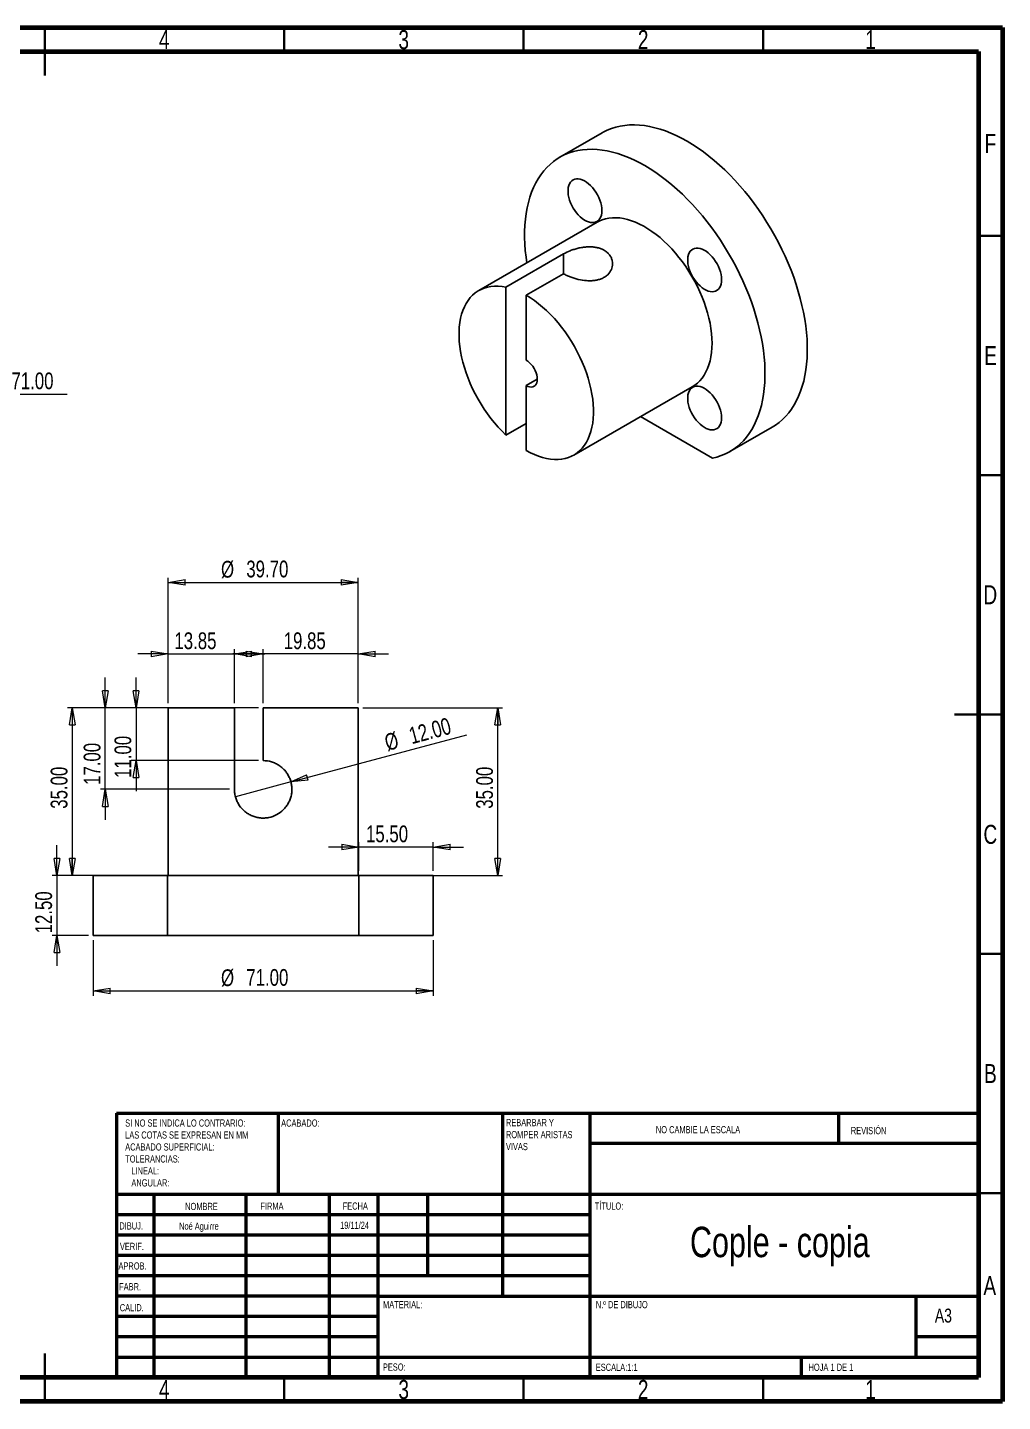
# Model space of a CAD drawing. Header units: millimetres. Extents: x 15 to 415, y 5 to 292.
# Drawn here: x 211.4 to 415, y 5 to 292 of the extents above; entities that cross this region are included whole.
import ezdxf

# ---------------------------------------------------------------- set-up
doc = ezdxf.new("R2010")
doc.units = ezdxf.units.MM
doc.styles.add('SLDTEXTSTYLE0', font='TXT', dxfattribs={"width": 0.75})
doc.styles.add('SLDTEXTSTYLE1', font='TXT', dxfattribs={"width": 0.681818})
doc.dimstyles.new('SLDDIMSTYLE0', dxfattribs={"dimtxt": 3.5, "dimasz": 3.556, "dimexe": 0, "dimexo": 0.0625, "dimgap": 0.875, "dimtad": 1, "dimrnd": 1e-09, "dimzin": 4, "dimdsep": 46, "dimtxsty": 'SLDTEXTSTYLE0', "dimblk1": 'NONE', "dimblk2": 'CLOSED', "dimsah": 1, "dimcen": 0, "dimadec": 0, "dimazin": 1, "dimtfac": 1, "dimtmove": 0, "dimatfit": 3, "dimldrblk": 'NONE', "dimfxl": 1, "dimfrac": 2, "dimtolj": 1, "dimtzin": 12, "dimarcsym": 0})
doc.dimstyles.new('SLDDIMSTYLE3', dxfattribs={"dimtxt": 3.5, "dimasz": 3.556, "dimexe": 0, "dimexo": 0.0625, "dimgap": 0.875, "dimtad": 1, "dimrnd": 1e-09, "dimzin": 4, "dimdsep": 46, "dimtxsty": 'SLDTEXTSTYLE0', "dimblk1": 'CLOSED', "dimblk2": 'CLOSED', "dimsah": 1, "dimcen": 0.09, "dimadec": 0, "dimazin": 1, "dimtfac": 1, "dimtofl": 0, "dimtmove": 0, "dimatfit": 3, "dimldrblk": 'CLOSED', "dimfxl": 1, "dimfrac": 2, "dimtolj": 1, "dimtzin": 12, "dimarcsym": 0})
doc.dimstyles.new('SLDDIMSTYLE4', dxfattribs={"dimtxt": 3.5, "dimasz": 3.556, "dimexe": 0, "dimexo": 0.0625, "dimgap": 0.875, "dimtad": 1, "dimrnd": 1e-09, "dimzin": 4, "dimdsep": 46, "dimtxsty": 'SLDTEXTSTYLE0', "dimblk1": 'CLOSED', "dimblk2": 'CLOSED', "dimsah": 1, "dimcen": 0.09, "dimadec": 0, "dimazin": 1, "dimtfac": 1, "dimtmove": 0, "dimatfit": 0, "dimldrblk": 'CLOSED', "dimfxl": 1, "dimfrac": 2, "dimtolj": 1, "dimtzin": 12, "dimarcsym": 0})
doc.dimstyles.new('SLDDIMSTYLE5', dxfattribs={"dimtxt": 3.5, "dimasz": 3.556, "dimexe": 0, "dimexo": 0.0625, "dimgap": 0.875, "dimtad": 1, "dimrnd": 1e-09, "dimzin": 12, "dimdsep": 46, "dimtxsty": 'SLDTEXTSTYLE0', "dimblk1": 'CLOSED', "dimblk2": 'CLOSED', "dimsah": 1, "dimcen": 0.09, "dimadec": 0, "dimazin": 3, "dimtfac": 1, "dimtmove": 0, "dimatfit": 0, "dimldrblk": 'CLOSED', "dimfxl": 1, "dimfrac": 2, "dimtolj": 1, "dimtzin": 12, "dimarcsym": 0})

# ---------------------------------------------------------------- blocks, each defined once
blk = doc.blocks.new('_Closed')
at = {"color": 0, "linetype": 'ByBlock', "lineweight": -2}
for p, q in [((-1, 0.166667), (0, 0)), ((-1, 0.166667), (-1, -0.166667)), ((0, 0), (-1, -0.166667)), ((0, 0), (-1, 0))]:
    blk.add_line(p, q, dxfattribs=at)
blk = doc.blocks.new('_D_4')
at = {"color": 7, "linetype": 'Continuous', "lineweight": 0}
for q in [(118.72, 215.38), (219.69, 215.38)]:
    blk.add_line((189.72, 215.38), q, dxfattribs=at)
at = {"color": 7, "linetype": 'Continuous', "lineweight": 18, "xscale": 3.556, "yscale": 3.556, "rotation": 180}
blk.add_blockref('_Closed', (189.72, 215.38, -16.25), dxfattribs=at)
at = {"color": 7, "linetype": 'Continuous', "lineweight": 18, "char_height": 3.5, "attachment_point": 1, "style": 'SLDTEXTSTYLE0'}
for s, insert in [('%%c', (202.77, 219.89)), ('71.00', (208.05, 219.94))]:
    blk.add_mtext(s, dxfattribs=dict(at, insert=insert))
blk = doc.blocks.new('_None')
blk = doc.blocks.new('_D_6')
at = {"color": 7, "linetype": 'Continuous', "lineweight": 0}
for q in [(303.16, 144.27), (254.82, 131.31)]:
    blk.add_line((266.41, 134.42), q, dxfattribs=at)
at = {"color": 7, "linetype": 'Continuous', "lineweight": 18, "xscale": 3.556, "yscale": 3.556, "rotation": 195}
blk.add_blockref('_Closed', (266.41, 134.42, 3.08), dxfattribs=at)
at = {"color": 7, "linetype": 'Continuous', "lineweight": 18, "char_height": 3.5, "attachment_point": 1, "rotation": 15, "style": 'SLDTEXTSTYLE0'}
for s, insert in [('12.00', (290.74, 145.66)), ('%%c', (285.65, 144.24))]:
    blk.add_mtext(s, dxfattribs=dict(at, insert=insert))
blk = doc.blocks.new('_D_7')
at = {"color": 7, "linetype": 'Continuous', "lineweight": 0}
for p, q in [((281.46, 149.87), (310.6, 149.87)), ((309.6, 114.87), (309.6, 149.87)), ((284.29, 114.87), (310.6, 114.87))]:
    blk.add_line(p, q, dxfattribs=at)
at = {"color": 7, "linetype": 'Continuous', "lineweight": 18, "xscale": 3.556, "yscale": 3.556}
for p, rotation in [((309.6, 149.87, 3.08), 90), ((309.6, 114.87, 3.08), 270)]:
    blk.add_blockref('_Closed', p, dxfattribs=dict(at, rotation=rotation))
at = {"color": 7, "linetype": 'Continuous', "lineweight": 18, "insert": (305.09, 128.81), "char_height": 3.5, "attachment_point": 1, "rotation": 90, "style": 'SLDTEXTSTYLE0'}
blk.add_mtext('35.00', dxfattribs=at)
blk = doc.blocks.new('_D_8')
at = {"color": 7, "linetype": 'Continuous', "lineweight": 0}
for p, q in [((234.08, 149.87), (234.08, 156.22)), ((259.61, 149.87), (233.08, 149.87)), ((234.08, 149.87), (234.08, 138.87)), ((259.61, 138.87), (233.08, 138.87)), ((234.08, 138.87), (234.08, 132.52))]:
    blk.add_line(p, q, dxfattribs=at)
at = {"color": 7, "linetype": 'Continuous', "lineweight": 18, "xscale": 3.556, "yscale": 3.556}
for p, rotation in [((234.08, 149.87, 3.08), 270), ((234.08, 138.87, 3.08), 90)]:
    blk.add_blockref('_Closed', p, dxfattribs=dict(at, rotation=rotation))
at = {"color": 7, "linetype": 'Continuous', "lineweight": 18, "insert": (229.57, 135.26), "char_height": 3.5, "attachment_point": 1, "rotation": 90, "style": 'SLDTEXTSTYLE0'}
blk.add_mtext('11.00', dxfattribs=at)
blk = doc.blocks.new('_D_9')
at = {"color": 7, "linetype": 'Continuous', "lineweight": 0}
for p, q in [((227.65, 149.87), (227.65, 156.22)), ((253.61, 149.87), (226.65, 149.87)), ((227.65, 132.87), (227.65, 149.87)), ((253.61, 132.87), (226.65, 132.87)), ((227.65, 132.87), (227.65, 126.52))]:
    blk.add_line(p, q, dxfattribs=at)
at = {"color": 7, "linetype": 'Continuous', "lineweight": 18, "xscale": 3.556, "yscale": 3.556}
for p, rotation in [((227.65, 149.87, 3.08), 270), ((227.65, 132.87, 3.08), 90)]:
    blk.add_blockref('_Closed', p, dxfattribs=dict(at, rotation=rotation))
at = {"color": 7, "linetype": 'Continuous', "lineweight": 18, "insert": (223.13, 133.79), "char_height": 3.5, "attachment_point": 1, "rotation": 90, "style": 'SLDTEXTSTYLE0'}
blk.add_mtext('17.00', dxfattribs=at)
blk = doc.blocks.new('_D_10')
at = {"color": 7, "linetype": 'Continuous', "lineweight": 0}
for p, q in [((239.76, 149.87), (219.75, 149.87)), ((220.75, 149.87), (220.75, 114.87)), ((236.94, 114.87), (219.75, 114.87))]:
    blk.add_line(p, q, dxfattribs=at)
at = {"color": 7, "linetype": 'Continuous', "lineweight": 18, "xscale": 3.556, "yscale": 3.556}
for p, rotation in [((220.75, 149.87, 3.08), 90), ((220.75, 114.87, 3.08), 270)]:
    blk.add_blockref('_Closed', p, dxfattribs=dict(at, rotation=rotation))
at = {"color": 7, "linetype": 'Continuous', "lineweight": 18, "insert": (216.24, 128.81), "char_height": 3.5, "attachment_point": 1, "rotation": 90, "style": 'SLDTEXTSTYLE0'}
blk.add_mtext('35.00', dxfattribs=at)
blk = doc.blocks.new('_D_11')
at = {"color": 7, "linetype": 'Continuous', "lineweight": 0}
for p, q in [((240.76, 161.14), (234.41, 161.14)), ((240.76, 150.87), (240.76, 162.14)), ((240.76, 161.14), (254.61, 161.14)), ((254.61, 150.87), (254.61, 162.14)), ((254.61, 161.14), (260.96, 161.14))]:
    blk.add_line(p, q, dxfattribs=at)
at = {"color": 7, "linetype": 'Continuous', "lineweight": 18, "xscale": 3.556, "yscale": 3.556}
blk.add_blockref('_Closed', (240.76, 161.14, 3.08), dxfattribs=at)
at = {"color": 7, "linetype": 'Continuous', "lineweight": 18, "xscale": 3.556, "yscale": 3.556, "rotation": 180}
blk.add_blockref('_Closed', (254.61, 161.14, 3.08), dxfattribs=at)
at = {"color": 7, "linetype": 'Continuous', "lineweight": 18, "insert": (242.08, 165.65), "char_height": 3.5, "attachment_point": 1, "style": 'SLDTEXTSTYLE0'}
blk.add_mtext('13.85', dxfattribs=at)
blk = doc.blocks.new('_D_12')
at = {"color": 7, "linetype": 'Continuous', "lineweight": 0}
for p, q in [((260.61, 161.14), (254.26, 161.14)), ((260.61, 150.87), (260.61, 162.14)), ((280.46, 161.14), (260.61, 161.14)), ((280.46, 150.87), (280.46, 162.14)), ((280.46, 161.14), (286.81, 161.14))]:
    blk.add_line(p, q, dxfattribs=at)
at = {"color": 7, "linetype": 'Continuous', "lineweight": 18, "xscale": 3.556, "yscale": 3.556}
blk.add_blockref('_Closed', (260.61, 161.14, 3.08), dxfattribs=at)
at = {"color": 7, "linetype": 'Continuous', "lineweight": 18, "xscale": 3.556, "yscale": 3.556, "rotation": 180}
blk.add_blockref('_Closed', (280.46, 161.14, 3.08), dxfattribs=at)
at = {"color": 7, "linetype": 'Continuous', "lineweight": 18, "insert": (264.9, 165.65), "char_height": 3.5, "attachment_point": 1, "style": 'SLDTEXTSTYLE0'}
blk.add_mtext('19.85', dxfattribs=at)
blk = doc.blocks.new('_D_13')
at = {"color": 7, "linetype": 'Continuous', "lineweight": 0}
for p, q in [((240.76, 150.87), (240.76, 177.08)), ((240.76, 176.08), (280.46, 176.08)), ((280.46, 150.87), (280.46, 177.08))]:
    blk.add_line(p, q, dxfattribs=at)
at = {"color": 7, "linetype": 'Continuous', "lineweight": 18, "xscale": 3.556, "yscale": 3.556, "rotation": 180}
blk.add_blockref('_Closed', (240.76, 176.08, 3.08), dxfattribs=at)
at = {"color": 7, "linetype": 'Continuous', "lineweight": 18, "xscale": 3.556, "yscale": 3.556}
blk.add_blockref('_Closed', (280.46, 176.08, 3.08), dxfattribs=at)
at = {"color": 7, "linetype": 'Continuous', "lineweight": 18, "char_height": 3.5, "attachment_point": 1, "style": 'SLDTEXTSTYLE0'}
for s, insert in [('%%c', (251.81, 180.59)), ('39.70', (257.09, 180.64))]:
    blk.add_mtext(s, dxfattribs=dict(at, insert=insert))
blk = doc.blocks.new('_D_14')
at = {"color": 7, "linetype": 'Continuous', "lineweight": 0}
for p, q in [((225.11, 101.37), (225.11, 89.76)), ((296.11, 101.37), (296.11, 89.76)), ((225.11, 90.76), (296.11, 90.76))]:
    blk.add_line(p, q, dxfattribs=at)
at = {"color": 7, "linetype": 'Continuous', "lineweight": 18, "xscale": 3.556, "yscale": 3.556, "rotation": 180}
blk.add_blockref('_Closed', (225.11, 90.76, 3.08), dxfattribs=at)
at = {"color": 7, "linetype": 'Continuous', "lineweight": 18, "xscale": 3.556, "yscale": 3.556}
blk.add_blockref('_Closed', (296.11, 90.76, 3.08), dxfattribs=at)
at = {"color": 7, "linetype": 'Continuous', "lineweight": 18, "char_height": 3.5, "attachment_point": 1, "style": 'SLDTEXTSTYLE0'}
for s, insert in [('%%c', (251.81, 95.27)), ('71.00', (257.09, 95.33))]:
    blk.add_mtext(s, dxfattribs=dict(at, insert=insert))
blk = doc.blocks.new('_D_15')
at = {"color": 7, "linetype": 'Continuous', "lineweight": 0}
for p, q in [((217.53, 114.87), (217.53, 121.22)), ((224.11, 114.87), (216.53, 114.87)), ((217.53, 114.87), (217.53, 102.37)), ((224.11, 102.37), (216.53, 102.37)), ((217.53, 102.37), (217.53, 96.02))]:
    blk.add_line(p, q, dxfattribs=at)
at = {"color": 7, "linetype": 'Continuous', "lineweight": 18, "xscale": 3.556, "yscale": 3.556}
for p, rotation in [((217.53, 114.87, 3.08), 270), ((217.53, 102.37, 3.08), 90)]:
    blk.add_blockref('_Closed', p, dxfattribs=dict(at, rotation=rotation))
at = {"color": 7, "linetype": 'Continuous', "lineweight": 18, "insert": (213.02, 102.78), "char_height": 3.5, "attachment_point": 1, "rotation": 90, "style": 'SLDTEXTSTYLE0'}
blk.add_mtext('12.50', dxfattribs=at)
blk = doc.blocks.new('_D_16')
at = {"color": 7, "linetype": 'Continuous', "lineweight": 0}
for p, q in [((280.61, 120.81), (274.26, 120.81)), ((280.61, 115.87), (280.61, 121.81)), ((296.11, 120.81), (280.61, 120.81)), ((296.11, 115.87), (296.11, 121.81)), ((296.11, 120.81), (302.46, 120.81))]:
    blk.add_line(p, q, dxfattribs=at)
at = {"color": 7, "linetype": 'Continuous', "lineweight": 18, "xscale": 3.556, "yscale": 3.556}
for p, rotation in [((280.61, 120.81, 3.08), 360), ((296.11, 120.81, 3.08), 180)]:
    blk.add_blockref('_Closed', p, dxfattribs=dict(at, rotation=rotation))
at = {"color": 7, "linetype": 'Continuous', "lineweight": 18, "insert": (282.09, 125.32), "char_height": 3.5, "attachment_point": 1, "style": 'SLDTEXTSTYLE0'}
blk.add_mtext('15.50', dxfattribs=at)

msp = doc.modelspace()

# ---------------------------------------------------------------- linework, layer by layer
at = {"color": 7, "linetype": 'Continuous', "lineweight": 70}
for p, q in [((15, 292), (415, 292)), ((415, 292), (415, 5)), ((20, 287), (410, 287)), ((410, 287), (410, 10)), ((410, 10), (20, 10)), ((415, 5), (15, 5))]:
    msp.add_line(p, q, dxfattribs=at)
at = {"color": 7, "linetype": 'Continuous', "lineweight": 35}
for p, q in [((215, 292), (215, 282)), ((215, 287), (215, 292)), ((265, 287), (265, 292)), ((315, 287), (315, 292)), ((365, 287), (365, 292)), ((410, 248.5), (415, 248.5)), ((410, 198.5), (415, 198.5)), ((415, 148.5), (405, 148.5)), ((410, 148.5), (415, 148.5)), ((410, 98.5), (415, 98.5)), ((410, 48.5), (415, 48.5)), ((215, 5), (215, 15)), ((215, 10), (215, 5)), ((265, 10), (265, 5)), ((315, 10), (315, 5)), ((365, 10), (365, 5))]:
    msp.add_line(p, q, dxfattribs=at)
at = {"color": 7, "linetype": 'Continuous', "lineweight": 25}
for p, q in [((331.391, 270), (322.552, 264.897)), ((330.376, 251.344), (305.628, 237.056)), ((311.309, 237.765), (323.33, 244.704)), ((323.33, 240.564), (323.33, 244.704)), ((323.33, 240.564), (315.552, 236.074)), ((311.309, 206.864), (311.309, 237.765)), ((315.552, 222.519), (315.552, 236.074)), ((315.552, 217.212), (317.85, 218.538)), ((315.552, 203.657), (315.552, 217.212)), ((325.476, 202.674), (350.225, 216.961)), ((354.443, 202.039), (339.409, 210.718)), ((315.552, 209.314), (311.309, 206.864)), ((358.049, 203.408), (366.888, 208.51)), ((240.764, 149.866), (240.764, 114.866)), ((240.764, 149.866), (254.614, 149.866)), ((254.614, 132.866), (254.614, 149.866)), ((260.614, 149.866), (260.614, 138.866)), ((260.614, 149.866), (280.464, 149.866)), ((280.464, 114.866), (280.464, 149.866)), ((225.114, 114.866), (225.114, 102.366)), ((225.114, 114.866), (240.614, 114.866)), ((240.614, 102.366), (240.614, 114.866)), ((280.614, 114.866), (240.614, 114.866)), ((280.614, 102.366), (280.614, 114.866)), ((280.614, 114.866), (296.114, 114.866)), ((296.114, 102.366), (296.114, 114.866)), ((240.614, 102.366), (225.114, 102.366)), ((280.614, 102.366), (240.614, 102.366)), ((296.114, 102.366), (280.614, 102.366))]:
    msp.add_line(p, q, dxfattribs=at)
at = {"color": 7, "linetype": 'Continuous', "lineweight": 50}
for p, q in [((230, 65.25), (410, 65.25)), ((230, 65.25), (230, 10)), ((263.8, 48.25), (263.8, 65.25)), ((310.6, 65.25), (310.6, 27)), ((328.8, 65.25), (328.8, 10)), ((380.8, 58.875), (380.8, 65.25)), ((410, 58.875), (328.8, 58.875)), ((410, 48.25), (230, 48.25)), ((237.8, 48.25), (237.8, 10)), ((256.991, 48.25), (256.991, 10)), ((274.399, 48.25), (274.399, 10)), ((284.6, 10), (284.6, 48.25)), ((295, 31.25), (295, 48.25)), ((328.8, 44), (230, 44)), ((328.8, 39.75), (230, 39.75)), ((328.8, 35.5), (230, 35.5)), ((328.8, 31.25), (230, 31.25)), ((284.6, 27), (230, 27)), ((284.6, 27), (410, 27)), ((397, 14.25), (397, 27)), ((284.6, 22.75), (230, 22.75)), ((284.6, 18.5), (230, 18.5)), ((410, 18.5), (397, 18.5)), ((230, 14.25), (410, 14.25)), ((373, 10), (373, 14.25))]:
    msp.add_line(p, q, dxfattribs=at)
at = {"color": 7, "linetype": 'Continuous', "lineweight": 25, "flags": 128}
for points in [[(331.391, 270), (331.629, 270.133), (332.463, 270.548), (333.332, 270.898), (334.234, 271.183), (335.166, 271.403), (336.127, 271.555), (337.115, 271.642), (338.128, 271.661), (339.163, 271.614), (340.219, 271.5), (341.293, 271.319), (342.384, 271.073), (343.489, 270.76), (344.605, 270.383), (345.73, 269.942), (346.863, 269.437), (348, 268.87), (349.14, 268.242), (350.279, 267.554), (351.416, 266.808), (352.549, 266.005), (353.674, 265.147), (354.79, 264.236), (355.895, 263.273), (356.986, 262.26), (358.06, 261.201), (359.116, 260.095), (360.151, 258.947), (361.164, 257.758), (362.152, 256.532), (363.113, 255.269), (364.045, 253.973), (364.947, 252.647), (365.816, 251.294), (366.65, 249.916), (367.449, 248.515), (368.21, 247.096), (368.931, 245.66), (369.612, 244.211), (370.25, 242.752), (370.845, 241.286), (371.395, 239.816), (371.899, 238.344), (372.356, 236.875), (372.766, 235.41), (373.126, 233.953), (373.438, 232.507), (373.699, 231.075), (373.909, 229.66), (374.068, 228.264), (374.176, 226.892), (374.233, 225.545), (374.237, 224.226), (374.19, 222.938), (374.092, 221.683), (373.941, 220.465), (373.74, 219.286), (373.488, 218.148), (373.185, 217.053), (372.834, 216.004), (372.433, 215.003), (371.984, 214.053), (371.488, 213.154), (370.946, 212.309), (370.359, 211.519), (369.729, 210.787), (369.055, 210.113), (368.341, 209.499), (367.587, 208.947), (366.888, 208.51)], [(354.443, 202.039), (355.37, 202.27), (356.266, 202.567), (357.129, 202.929), (357.957, 203.355), (358.749, 203.845), (359.502, 204.397), (360.217, 205.01), (360.89, 205.684), (361.52, 206.416), (362.107, 207.206), (362.649, 208.051), (363.145, 208.95), (363.594, 209.901), (363.995, 210.902), (364.347, 211.951), (364.649, 213.045), (364.901, 214.183), (365.102, 215.363), (365.253, 216.581), (365.351, 217.835), (365.399, 219.123), (365.394, 220.442), (365.338, 221.789), (365.23, 223.162), (365.07, 224.557), (364.86, 225.972), (364.599, 227.404), (364.287, 228.85), (363.927, 230.307), (363.517, 231.772), (363.06, 233.242), (362.556, 234.713), (362.006, 236.184), (361.411, 237.65), (360.773, 239.109), (360.092, 240.558), (359.371, 241.993), (358.61, 243.413), (357.812, 244.813), (356.977, 246.191), (356.108, 247.545), (355.207, 248.871), (354.274, 250.166), (353.313, 251.429), (352.325, 252.656), (351.313, 253.845), (350.277, 254.993), (349.221, 256.098), (348.147, 257.158), (347.056, 258.17), (345.952, 259.133), (344.836, 260.045), (343.71, 260.903), (342.577, 261.706), (341.44, 262.452), (340.301, 263.14), (339.161, 263.768), (338.024, 264.335), (336.891, 264.839), (335.766, 265.281), (334.65, 265.658), (333.545, 265.97), (332.455, 266.217), (331.38, 266.397), (330.324, 266.511), (329.289, 266.559), (328.276, 266.539), (327.288, 266.453), (326.327, 266.3), (325.395, 266.081), (324.493, 265.796), (323.624, 265.446), (322.79, 265.031), (321.991, 264.552), (321.231, 264.011), (320.509, 263.408), (319.829, 262.745), (319.19, 262.023), (318.595, 261.244), (318.045, 260.409), (317.541, 259.519), (317.084, 258.577), (316.675, 257.585), (316.314, 256.545), (316.003, 255.458), (315.742, 254.328), (315.531, 253.156), (315.372, 251.944), (315.264, 250.696), (315.207, 249.414), (315.203, 248.1), (315.25, 246.758), (315.349, 245.39), (315.499, 243.998), (315.659, 242.848)], [(331.336, 253.762), (331.309, 254.279), (331.229, 254.82), (331.097, 255.375), (330.916, 255.936), (330.686, 256.496), (330.413, 257.045), (330.101, 257.576), (329.754, 258.079), (329.377, 258.548), (328.976, 258.975), (328.557, 259.355), (328.127, 259.68), (327.692, 259.947), (327.258, 260.151), (326.833, 260.289), (326.423, 260.358), (326.033, 260.359), (325.67, 260.291), (325.339, 260.155), (325.046, 259.953), (324.795, 259.688), (324.589, 259.364), (324.432, 258.986), (324.325, 258.56), (324.272, 258.092), (324.272, 257.589), (324.325, 257.059), (324.432, 256.51), (324.589, 255.951), (324.795, 255.389), (325.046, 254.834), (325.339, 254.293), (325.67, 253.775), (326.033, 253.288), (326.423, 252.839), (326.833, 252.435), (327.258, 252.082), (327.692, 251.785), (328.127, 251.55), (328.557, 251.378), (328.976, 251.274), (329.377, 251.239), (329.754, 251.272), (330.101, 251.375), (330.413, 251.544), (330.686, 251.778), (330.916, 252.073), (331.097, 252.425), (331.229, 252.828), (331.309, 253.276), (331.336, 253.762)], [(354.337, 226.05), (354.311, 227.053), (354.232, 228.082), (354.102, 229.135), (353.921, 230.205), (353.689, 231.291), (353.407, 232.387), (353.076, 233.49), (352.698, 234.595), (352.274, 235.699), (351.805, 236.797), (351.294, 237.885), (350.741, 238.959), (350.15, 240.015), (349.522, 241.049), (348.859, 242.058), (348.165, 243.037), (347.442, 243.984), (346.692, 244.893), (345.918, 245.763), (345.124, 246.59), (344.311, 247.37), (343.484, 248.101), (342.644, 248.78), (341.796, 249.405), (340.943, 249.973), (340.087, 250.482), (339.231, 250.931), (338.38, 251.317), (337.536, 251.639), (336.702, 251.896), (335.882, 252.088), (335.078, 252.212), (334.293, 252.269), (333.531, 252.259), (332.794, 252.182), (332.085, 252.037), (331.407, 251.826), (330.761, 251.549), (330.376, 251.344)], [(356.336, 239.33), (356.309, 239.847), (356.229, 240.387), (356.097, 240.943), (355.916, 241.504), (355.686, 242.064), (355.413, 242.613), (355.101, 243.143), (354.754, 243.647), (354.377, 244.116), (353.976, 244.543), (353.557, 244.922), (353.127, 245.248), (352.692, 245.515), (352.258, 245.718), (351.833, 245.856), (351.423, 245.926), (351.033, 245.927), (350.67, 245.859), (350.339, 245.723), (350.046, 245.521), (349.795, 245.256), (349.589, 244.932), (349.432, 244.554), (349.325, 244.127), (349.272, 243.659), (349.272, 243.157), (349.325, 242.627), (349.432, 242.078), (349.589, 241.519), (349.795, 240.957), (350.046, 240.401), (350.339, 239.861), (350.67, 239.343), (351.033, 238.856), (351.423, 238.407), (351.833, 238.003), (352.258, 237.65), (352.692, 237.353), (353.127, 237.117), (353.557, 236.946), (353.976, 236.842), (354.377, 236.806), (354.754, 236.84), (355.101, 236.943), (355.413, 237.112), (355.686, 237.346), (355.916, 237.641), (356.097, 237.993), (356.229, 238.396), (356.309, 238.844), (356.336, 239.33)], [(311.309, 237.765), (310.493, 237.905), (309.696, 237.976), (308.921, 237.979), (308.172, 237.913), (307.45, 237.778), (306.76, 237.575), (306.102, 237.305), (305.481, 236.969), (304.898, 236.568), (304.355, 236.103), (303.855, 235.577), (303.399, 234.991), (302.989, 234.347), (302.628, 233.649), (302.315, 232.898), (302.052, 232.097), (301.841, 231.25), (301.682, 230.36), (301.576, 229.43), (301.523, 228.464), (301.523, 227.465), (301.576, 226.437), (301.682, 225.384), (301.841, 224.31), (302.052, 223.22), (302.315, 222.116), (302.628, 221.004), (302.989, 219.888), (303.399, 218.771), (303.855, 217.659), (304.355, 216.555), (304.898, 215.464), (305.481, 214.39), (306.102, 213.336), (306.76, 212.307), (307.45, 211.307), (308.172, 210.339), (308.921, 209.407), (309.696, 208.515), (310.493, 207.667), (311.309, 206.864)], [(315.552, 203.657), (316.416, 203.189), (317.277, 202.784), (318.131, 202.444), (318.976, 202.17), (319.807, 201.963), (320.622, 201.824), (321.418, 201.754), (322.192, 201.752), (322.941, 201.819), (323.662, 201.955), (324.351, 202.158), (325.008, 202.428), (325.629, 202.765), (326.211, 203.167), (326.753, 203.631), (327.252, 204.158), (327.708, 204.744), (328.117, 205.387), (328.478, 206.086), (328.79, 206.836), (329.052, 207.636), (329.263, 208.483), (329.422, 209.372), (329.528, 210.302), (329.581, 211.267), (329.581, 212.265), (329.528, 213.293), (329.422, 214.345), (329.263, 215.418), (329.052, 216.507), (328.79, 217.61), (328.478, 218.721), (328.117, 219.837), (327.708, 220.952), (327.252, 222.064), (326.753, 223.167), (326.211, 224.257), (325.629, 225.331), (325.008, 226.385), (324.351, 227.413), (323.662, 228.413), (322.941, 229.38), (322.192, 230.312), (321.418, 231.203), (320.622, 232.052), (319.807, 232.855), (318.976, 233.608), (318.131, 234.309), (317.277, 234.955), (316.416, 235.544), (315.552, 236.074)], [(350.225, 216.961), (350.741, 217.292), (351.294, 217.728), (351.805, 218.226), (352.274, 218.782), (352.698, 219.396), (353.076, 220.064), (353.407, 220.785), (353.689, 221.556), (353.921, 222.374), (354.102, 223.235), (354.232, 224.137), (354.311, 225.077), (354.337, 226.05)], [(315.552, 217.212), (315.911, 217.037), (316.262, 216.932), (316.595, 216.899), (316.903, 216.939), (317.177, 217.051), (317.411, 217.232), (317.6, 217.478), (317.738, 217.784), (317.822, 218.14), (317.85, 218.539), (317.822, 218.97), (317.738, 219.424), (317.6, 219.888), (317.411, 220.352), (317.177, 220.804), (316.903, 221.232), (316.595, 221.628), (316.262, 221.979), (315.911, 222.279), (315.552, 222.519)], [(356.336, 210.461), (356.309, 210.978), (356.229, 211.518), (356.097, 212.073), (355.916, 212.635), (355.686, 213.195), (355.413, 213.744), (355.101, 214.274), (354.754, 214.778), (354.377, 215.247), (353.976, 215.674), (353.557, 216.053), (353.127, 216.379), (352.692, 216.645), (352.258, 216.849), (351.833, 216.987), (351.423, 217.057), (351.033, 217.058), (350.67, 216.99), (350.339, 216.854), (350.046, 216.652), (349.795, 216.386), (349.589, 216.062), (349.432, 215.685), (349.325, 215.258), (349.272, 214.79), (349.272, 214.288), (349.325, 213.758), (349.432, 213.209), (349.589, 212.65), (349.795, 212.088), (350.046, 211.532), (350.339, 210.992), (350.67, 210.474), (351.033, 209.987), (351.423, 209.538), (351.833, 209.134), (352.258, 208.781), (352.692, 208.484), (353.127, 208.248), (353.557, 208.077), (353.976, 207.973), (354.377, 207.937), (354.754, 207.971), (355.101, 208.073), (355.413, 208.243), (355.686, 208.477), (355.916, 208.772), (356.097, 209.124), (356.229, 209.527), (356.309, 209.975), (356.336, 210.461)]]:
    msp.add_lwpolyline(points, dxfattribs=at)
at = {"color": 7, "linetype": 'Continuous', "lineweight": 25}
for points in [[(323.33, 244.704), (323.753, 244.948), (324.227, 245.174), (325.012, 245.479), (325.284, 245.574), (325.837, 245.746), (326.119, 245.824), (326.694, 245.959), (326.989, 246.016), (327.574, 246.106), (327.865, 246.139), (328.446, 246.179), (328.739, 246.185), (329.31, 246.168), (329.589, 246.144), (330.13, 246.067), (330.394, 246.013), (330.905, 245.872), (331.148, 245.786), (331.604, 245.584), (331.817, 245.469), (332.216, 245.208), (332.401, 245.062), (332.728, 244.751), (332.873, 244.584), (333.125, 244.229), (333.232, 244.041), (333.402, 243.655), (333.465, 243.457), (333.551, 243.052), (333.573, 242.844), (333.573, 242.225), (333.488, 241.818), (333.146, 241.036), (332.896, 240.68), (332.403, 240.209), (332.219, 240.062), (331.822, 239.802), (331.609, 239.686), (331.152, 239.485), (330.906, 239.398), (330.399, 239.259), (330.136, 239.206), (329.593, 239.13), (329.31, 239.107), (328.739, 239.091), (328.451, 239.098), (327.58, 239.157), (326.983, 239.251), (326.124, 239.45), (325.841, 239.527), (325.285, 239.698), (325.012, 239.793), (324.493, 239.993), (324.244, 240.099), (323.769, 240.323), (323.542, 240.442), (323.33, 240.564)], [(260.614, 138.866), (261.212, 138.866), (261.795, 138.778), (262.646, 138.519), (262.923, 138.411), (263.453, 138.16), (263.708, 138.015), (264.196, 137.688), (264.43, 137.505), (264.863, 137.112), (265.064, 136.901), (265.435, 136.45), (265.606, 136.207), (265.909, 135.703), (266.041, 135.441), (266.266, 134.901), (266.359, 134.621), (266.505, 134.044), (266.556, 133.751), (266.614, 133.165), (266.621, 132.87), (266.592, 132.277), (266.555, 131.979), (266.44, 131.401), (266.361, 131.117), (266.162, 130.562), (266.041, 130.289), (265.763, 129.772), (265.606, 129.525), (265.258, 129.055), (265.064, 128.831), (264.441, 128.208), (263.974, 127.859), (262.928, 127.298), (262.376, 127.1), (261.505, 126.925), (261.206, 126.888), (260.616, 126.858), (260.322, 126.866), (259.733, 126.923), (259.437, 126.975), (258.863, 127.119), (258.584, 127.212), (258.042, 127.437), (257.776, 127.571), (257.271, 127.875), (257.032, 128.044), (256.355, 128.599), (255.954, 129.042), (255.467, 129.769), (255.322, 130.023), (255.069, 130.556), (254.961, 130.834), (254.789, 131.397), (254.724, 131.684), (254.637, 132.267), (254.614, 132.567), (254.614, 132.866)]]:
    msp.add_open_spline(points, degree=3, knots=[0, 0, 0, 0, 0.0625, 0.0625, 0.09375, 0.09375, 0.125, 0.125, 0.15625, 0.15625, 0.1875, 0.1875, 0.21875, 0.21875, 0.25, 0.25, 0.28125, 0.28125, 0.3125, 0.3125, 0.34375, 0.34375, 0.375, 0.375, 0.40625, 0.40625, 0.4375, 0.4375, 0.46875, 0.46875, 0.5, 0.5, 0.5625, 0.5625, 0.625, 0.625, 0.65625, 0.65625, 0.6875, 0.6875, 0.71875, 0.71875, 0.75, 0.75, 0.78125, 0.78125, 0.8125, 0.8125, 0.875, 0.875, 0.90625, 0.90625, 0.9375, 0.9375, 0.96875, 0.96875, 1, 1, 1, 1], dxfattribs=at)

# ---------------------------------------------------------------- texts
at = {"color": 7, "linetype": 'Continuous', "lineweight": 0}
for s, insert, char_height, attachment_point, style in [('4', (239.96, 291.446), 3.969, 2, 'SLDTEXTSTYLE0'), ('3', (289.96, 291.446), 3.969, 2, 'SLDTEXTSTYLE0'), ('2', (339.96, 291.446), 3.969, 2, 'SLDTEXTSTYLE0'), ('1', (387.46, 291.446), 3.969, 2, 'SLDTEXTSTYLE0'), ('F', (412.458, 269.746), 3.969, 2, 'SLDTEXTSTYLE0'), ('E', (412.508, 225.446), 3.969, 2, 'SLDTEXTSTYLE0'), ('D', (412.453, 175.496), 3.969, 2, 'SLDTEXTSTYLE0'), ('C', (412.459, 125.446), 3.969, 2, 'SLDTEXTSTYLE0'), ('B', (412.471, 75.496), 3.969, 2, 'SLDTEXTSTYLE0'), ('SI NO SE INDICA LO CONTRARIO:^JLAS COTAS SE EXPRESAN EN MM^JACABADO SUPERFICIAL:^JTOLERANCIAS:^J   LINEAL:^J   ANGULAR:', (231.803, 63.921), 1.5, 1, 'SLDTEXTSTYLE0'), ('ACABADO:', (264.371, 63.919), 1.5, 1, 'SLDTEXTSTYLE0'), ('REBARBAR Y ^JROMPER ARISTAS ^JVIVAS', (311.309, 64.003), 1.5, 1, 'SLDTEXTSTYLE0'), ('NO CAMBIE LA ESCALA', (342.615, 62.533), 1.5, 1, 'SLDTEXTSTYLE0'), ('REVISIÓN', (383.328, 62.335), 1.5, 1, 'SLDTEXTSTYLE0'), ('NOMBRE', (244.322, 46.501), 1.5, 1, 'SLDTEXTSTYLE0'), ('FIRMA', (260.034, 46.562), 1.5, 1, 'SLDTEXTSTYLE0'), ('FECHA', (277.215, 46.576), 1.5, 1, 'SLDTEXTSTYLE0'), ('TÍTULO:', (329.857, 46.576), 1.5, 1, 'SLDTEXTSTYLE0'), ('DIBUJ.', (230.59, 42.43), 1.5, 1, 'SLDTEXTSTYLE0'), ('Noé Aguirre', (247.198, 42.383), 1.4986, 2, 'SLDTEXTSTYLE0'), ('19/11/24', (279.703, 42.559), 1.4986, 2, 'SLDTEXTSTYLE0'), ('Cople - copia', (368.496, 41.5), 6.35, 2, 'SLDTEXTSTYLE0'), ('VERIF.', (230.699, 38.154), 1.5, 1, 'SLDTEXTSTYLE0'), ('APROB.', (230.402, 34.064), 1.5, 1, 'SLDTEXTSTYLE0'), ('FABR.', (230.543, 29.734), 1.5, 1, 'SLDTEXTSTYLE0'), ('A', (412.34, 31.196), 3.969, 2, 'SLDTEXTSTYLE0'), ('MATERIAL:', (285.646, 25.986), 1.5, 1, 'SLDTEXTSTYLE0'), ('N.º DE DIBUJO', (330.074, 25.986), 1.5, 1, 'SLDTEXTSTYLE0'), ('CALID.', (230.669, 25.35), 1.5, 1, 'SLDTEXTSTYLE0'), ('A3', (400.871, 24.406), 2.9104, 1, 'SLDTEXTSTYLE0'), ('PESO:', (285.618, 12.949), 1.4986, 1, 'SLDTEXTSTYLE0'), ('ESCALA:1:1', (330.074, 12.9), 1.5, 1, 'SLDTEXTSTYLE0'), ('HOJA 1 DE 1', (374.478, 12.9), 1.5, 1, 'SLDTEXTSTYLE1'), ('4', (239.96, 9.496), 3.969, 2, 'SLDTEXTSTYLE0'), ('3', (289.96, 9.496), 3.969, 2, 'SLDTEXTSTYLE0'), ('2', (339.96, 9.496), 3.969, 2, 'SLDTEXTSTYLE0'), ('1', (387.46, 9.496), 3.969, 2, 'SLDTEXTSTYLE0')]:
    msp.add_mtext(s, dxfattribs=dict(at, insert=insert, char_height=char_height, attachment_point=attachment_point, style=style))

# ---------------------------------------------------------------- dimensions: what is measured, and where the dimension line sits
at = {"color": 7, "linetype": 'Continuous', "lineweight": 18}
for p1, p2, picture, middle in [((118.717, 215.382), (189.717, 215.382), '_D_4', (211.301, 215.382)), ((254.818, 131.313), (266.41, 134.419), '_D_6', (295.095, 142.105))]:
    dim = msp.add_diameter_dim_2p(p1=p1, p2=p2, dimstyle='SLDDIMSTYLE0', dxfattribs=at)
    dim.commit()
    dim.dimension.update_dxf_attribs({"geometry": picture, "text_midpoint": middle, "dimtype": 163})
for base, p1, p2, picture, middle in [((280.464, 176.078), (240.764, 149.866), (280.464, 149.866), '_D_13', (260.272, 176.078)), ((296.114, 90.761), (225.114, 102.366), (296.114, 102.366), '_D_14', (260.272, 90.761))]:
    dim = msp.add_linear_dim(base=base, p1=p1, p2=p2, text='%%c<>', dimstyle='SLDDIMSTYLE3', dxfattribs=at)
    dim.commit()
    dim.dimension.update_dxf_attribs({"geometry": picture, "text_midpoint": middle, "dimtype": 160})
for base, p1, p2, dimstyle, picture, middle in [((254.614, 161.135), (240.764, 149.866), (254.614, 149.866), 'SLDDIMSTYLE5', '_D_11', (247.9, 161.135)), ((260.614, 161.135), (280.464, 149.866), (260.614, 149.866), 'SLDDIMSTYLE5', '_D_12', (270.716, 161.135)), ((280.614, 120.807), (296.114, 114.866), (280.614, 114.866), 'SLDDIMSTYLE4', '_D_16', (287.908, 120.807))]:
    dim = msp.add_linear_dim(base=base, p1=p1, p2=p2, dimstyle=dimstyle, dxfattribs=at)
    dim.commit()
    dim.dimension.update_dxf_attribs({"geometry": picture, "text_midpoint": middle, "dimtype": 160})
for base, p1, p2, dimstyle, picture, middle in [((227.646, 149.866), (254.614, 132.866), (254.614, 149.866), 'SLDDIMSTYLE4', '_D_9', (227.646, 139.605)), ((234.083, 138.866), (260.614, 149.866), (260.614, 138.866), 'SLDDIMSTYLE4', '_D_8', (234.083, 141.082)), ((220.747, 114.866), (240.764, 149.866), (237.936, 114.866), 'SLDDIMSTYLE3', '_D_10', (220.747, 134.624)), ((309.598, 149.866), (283.292, 114.866), (280.464, 149.866), 'SLDDIMSTYLE3', '_D_7', (309.598, 134.624)), ((217.533, 102.366), (225.114, 114.866), (225.114, 102.366), 'SLDDIMSTYLE4', '_D_15', (217.533, 108.595))]:
    dim = msp.add_linear_dim(base=base, p1=p1, p2=p2, angle=90, dimstyle=dimstyle, dxfattribs=at)
    dim.commit()
    dim.dimension.update_dxf_attribs({"geometry": picture, "text_midpoint": middle, "dimtype": 160})

doc.saveas('drawing.dxf')
